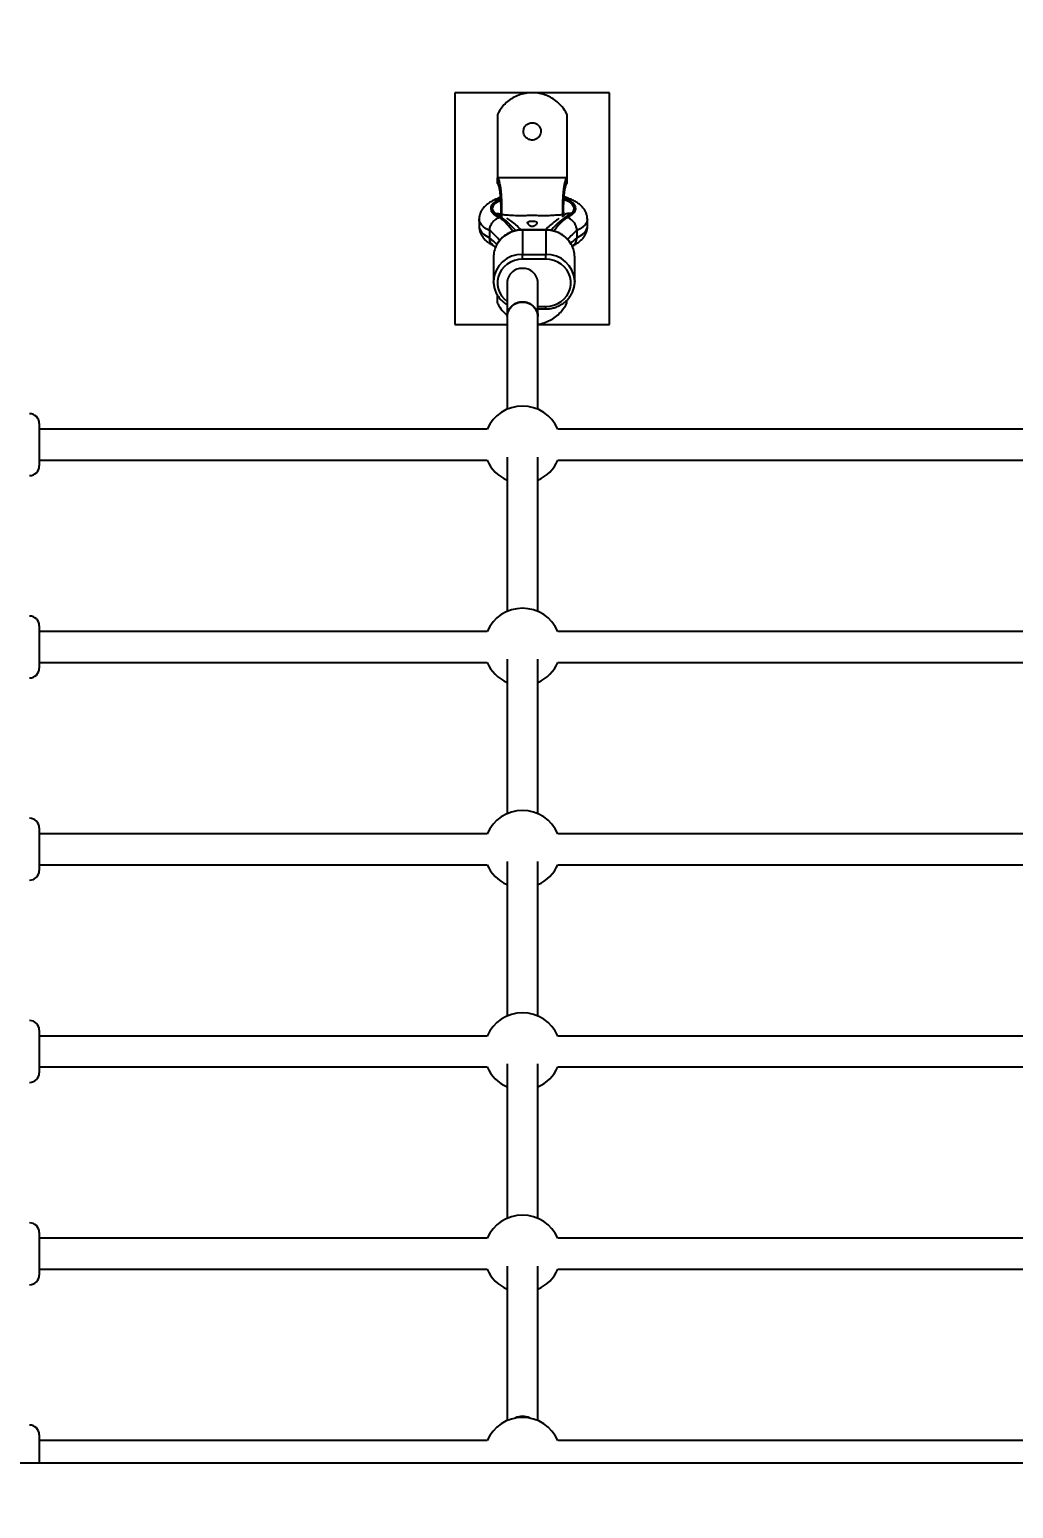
# Model space of a CAD drawing. Header units: millimetres. Extents: x -5052 to 3913, y -2721 to 2583.
# Drawn here: x -721 to -212, y 405 to 1170 of the extents above; entities that cross this region are included whole.
import ezdxf

# ---------------------------------------------------------------- set-up
doc = ezdxf.new("R2010")
doc.units = ezdxf.units.MM
doc.layers.add('DIKOM_ОБЪЕКТ', color=7, linetype='Continuous')
doc.layers.add('DIKOM_РАЗМЕР_ЗОНА', color=7, linetype='Continuous')
doc.styles.add('style1', font='arial.ttf', dxfattribs={"width": 0.8})
doc.dimstyles.new('1-50', dxfattribs={"dimtxt": 300, "dimasz": 200, "dimexe": 100, "dimexo": 0, "dimgap": 100, "dimtad": 1, "dimdec": 0, "dimtxsty": 'style1', "dimcen": 0, "dimclrd": 7, "dimclre": 7, "dimadec": 1, "dimazin": 2, "dimtfac": 1, "dimtdec": 0, "dimtmove": 0, "dimatfit": 3, "dimfxl": 0, "dimlwd": 25, "dimlwe": 18, "dimarcsym": 0})

# ---------------------------------------------------------------- blocks, each defined once
blk = doc.blocks.new('*D3')
at = {"layer": 'Defpoints', "color": 0, "transparency": 16777216}
for p in [(-4246.91, 762.04), (3912.71, 255.47), (3912.71, -2621.25)]:
    blk.add_point(p, dxfattribs=at)
at = {"layer": 'DIKOM_РАЗМЕР_ЗОНА', "color": 7, "lineweight": 18, "transparency": 16777216}
for p, q in [((-4246.91, 762.04), (-4246.91, -2721.25)), ((3912.71, 255.47), (3912.71, -2721.25))]:
    blk.add_line(p, q, dxfattribs=at)
at = {"layer": 'DIKOM_РАЗМЕР_ЗОНА', "color": 7, "lineweight": 25, "transparency": 16777216}
blk.add_line((-4046.91, -2621.25), (3712.71, -2621.25), dxfattribs=at)
at = {"layer": 'DIKOM_РАЗМЕР_ЗОНА', "color": 7, "transparency": 16777216}
for points in [[(-4046.91, -2587.91), (-4046.91, -2654.58), (-4246.91, -2621.25)], [(3712.71, -2587.91), (3712.71, -2654.58), (3912.71, -2621.25)]]:
    blk.add_solid(points, dxfattribs=at)
at = {"layer": 'DIKOM_РАЗМЕР_ЗОНА', "color": 0, "transparency": 16777216, "insert": (-167.1, -2368.08), "char_height": 300, "attachment_point": 5, "style": 'style1'}
blk.add_mtext('8160', dxfattribs=at)
blk = doc.blocks.new('*D4')
at = {"layer": 'Defpoints', "color": 0, "transparency": 16777216}
for p in [(-4601.8, 2582.67), (147.25, 2582.67), (588.68, -2130.26)]:
    blk.add_point(p, dxfattribs=at)
at = {"layer": 'DIKOM_РАЗМЕР_ЗОНА', "color": 7, "lineweight": 18, "transparency": 16777216}
for p, q in [((147.25, 2582.67), (-4701.8, 2582.67)), ((588.68, -2130.26), (-4701.8, -2130.26))]:
    blk.add_line(p, q, dxfattribs=at)
at = {"layer": 'DIKOM_РАЗМЕР_ЗОНА', "color": 7, "lineweight": 25, "transparency": 16777216}
blk.add_line((-4601.8, -1930.26), (-4601.8, 2382.67), dxfattribs=at)
at = {"layer": 'DIKOM_РАЗМЕР_ЗОНА', "color": 7, "transparency": 16777216}
for points in [[(-4635.13, 2382.67), (-4568.46, 2382.67), (-4601.8, 2582.67)], [(-4635.13, -1930.26), (-4568.46, -1930.26), (-4601.8, -2130.26)]]:
    blk.add_solid(points, dxfattribs=at)
at = {"layer": 'DIKOM_РАЗМЕР_ЗОНА', "color": 0, "transparency": 16777216, "insert": (-4854.97, 226.21), "char_height": 300, "attachment_point": 5, "rotation": 90, "style": 'style1'}
blk.add_mtext('4700', dxfattribs=at)

msp = doc.modelspace()

# ---------------------------------------------------------------- linework, layer by layer
at = {"layer": 'DIKOM_ОБЪЕКТ'}
for p, q in [((-500.95, 1137.37), (-500.95, 1017.37)), ((-420.95, 1137.37), (-500.95, 1137.37)), ((-420.95, 1017.37), (-420.95, 1137.37)), ((-478.95, 1126.09), (-478.95, 1101.37)), ((-442.95, 1126.09), (-442.95, 1101.37)), ((-478.95, 1090.37), (-478.95, 1093.37)), ((-478.49, 1092.7), (-478.49, 1089.98)), ((-443.4, 1089.98), (-443.4, 1092.7)), ((-442.95, 1093.37), (-442.95, 1090.37)), ((-488.39, 1071.87), (-488.39, 1068.12)), ((-476.81, 1074.38), (-476.86, 1073.02)), ((-444.06, 1074.26), (-444.78, 1073.82)), ((-432.39, 1068.12), (-432.39, 1071.87)), ((-482.95, 1066.09), (-482.95, 1062.34)), ((-453.95, 1066.44), (-465.95, 1066.44)), ((-465.95, 1066.31), (-465.95, 1066.44)), ((-465.95, 1066.31), (-465.95, 1053.75)), ((-453.95, 1066.31), (-465.95, 1066.31)), ((-453.95, 1066.31), (-453.95, 1066.44)), ((-453.95, 1066.31), (-453.95, 1053.75)), ((-437.83, 1066.09), (-437.83, 1062.34)), ((-480.95, 1052.25), (-480.95, 1039.69)), ((-465.95, 1051.18), (-465.95, 1053.75)), ((-465.95, 1053.75), (-453.95, 1053.75)), ((-453.95, 1051.18), (-465.95, 1051.18)), ((-453.95, 1051.18), (-453.95, 1053.75)), ((-438.95, 1039.69), (-438.95, 1052.25)), ((-480.94, 1039.39), (-480.95, 1039.69)), ((-473.95, 1039), (-473.95, 1021.55)), ((-457.95, 1021.55), (-457.95, 1039)), ((-438.95, 1040), (-438.95, 1039.69)), ((-478.95, 1028.65), (-478.95, 1032.66)), ((-457.95, 1026.81), (-453.95, 1026.81)), ((-457.95, 1025.51), (-453.95, 1025.51)), ((-453.95, 1025.51), (-453.95, 1026.81)), ((-442.95, 1028.65), (-442.95, 1030.07)), ((-473.95, 1021.55), (-473.95, 973.61)), ((-457.95, 973.61), (-457.95, 1021.55)), ((-500.95, 1017.37), (-473.95, 1017.37)), ((-457.95, 1017.37), (-420.95, 1017.37)), ((-715.95, 966.27), (-715.95, 944.27)), ((-484.28, 963.27), (-715.95, 963.27)), ((-184.28, 963.27), (-447.62, 963.27)), ((-473.95, 948.88), (-473.95, 868.95)), ((-457.95, 868.95), (-457.95, 948.88)), ((-715.95, 947.27), (-484.28, 947.27)), ((-447.62, 947.27), (-184.28, 947.27)), ((-715.95, 861.62), (-715.95, 839.62)), ((-484.28, 858.62), (-715.95, 858.62)), ((-184.28, 858.62), (-447.62, 858.62)), ((-715.95, 842.62), (-484.28, 842.62)), ((-473.95, 844.23), (-473.95, 764.3)), ((-457.95, 764.3), (-457.95, 844.23)), ((-447.62, 842.62), (-184.28, 842.62)), ((-715.95, 756.97), (-715.95, 734.97)), ((-484.28, 753.97), (-715.95, 753.97)), ((-184.28, 753.97), (-447.62, 753.97)), ((-715.95, 737.97), (-484.28, 737.97)), ((-473.95, 739.58), (-473.95, 659.65)), ((-457.95, 659.65), (-457.95, 739.58)), ((-447.62, 737.97), (-184.28, 737.97)), ((-715.95, 652.32), (-715.95, 630.32)), ((-484.28, 649.32), (-715.95, 649.32)), ((-184.28, 649.32), (-447.62, 649.32)), ((-715.95, 633.32), (-484.28, 633.32)), ((-473.95, 634.92), (-473.95, 555)), ((-457.95, 555), (-457.95, 634.92)), ((-447.62, 633.32), (-184.28, 633.32)), ((-715.95, 547.67), (-715.95, 525.67)), ((-484.28, 544.67), (-715.95, 544.67)), ((-184.28, 544.67), (-447.62, 544.67)), ((-715.95, 528.67), (-484.28, 528.67)), ((-473.95, 530.27), (-473.95, 450.34)), ((-457.95, 450.34), (-457.95, 530.27)), ((-447.62, 528.67), (-184.28, 528.67)), ((-715.95, 443.01), (-715.95, 428.37)), ((-484.28, 440.01), (-715.95, 440.01)), ((-184.28, 440.01), (-447.62, 440.01)), ((1321.06, 428.37), (-1655.26, 428.37))]:
    msp.add_line(p, q, dxfattribs=at)
at = {"layer": 'DIKOM_ОБЪЕКТ', "flags": 128}
for points in [[(-477.31, 1082.4), (-478.38, 1081.91), (-479.84, 1081.08), (-480.99, 1080.18), (-481.81, 1079.25), (-482.27, 1078.28), (-482.38, 1077.3), (-482.13, 1076.33), (-481.53, 1075.37), (-480.59, 1074.45), (-479.31, 1073.58), (-477.73, 1072.77)], [(-479.97, 1074.84), (-480.78, 1075.75), (-481.26, 1076.68), (-481.39, 1077.63), (-481.16, 1078.57), (-480.59, 1079.5), (-479.68, 1080.39), (-478.45, 1081.23), (-477.21, 1081.88)], [(-444.6, 1082.33), (-443.86, 1082.01), (-442.33, 1081.23), (-441.1, 1080.39), (-440.19, 1079.5), (-439.62, 1078.57), (-439.39, 1077.62), (-439.52, 1076.68), (-439.99, 1075.75), (-440.81, 1074.84)], [(-443.05, 1072.77), (-441.47, 1073.58), (-440.19, 1074.45), (-439.25, 1075.37), (-438.64, 1076.33), (-438.4, 1077.3), (-438.5, 1078.28), (-438.97, 1079.25), (-439.78, 1080.18), (-440.93, 1081.08), (-442.4, 1081.91), (-444.16, 1082.67), (-444.54, 1082.82)], [(-482.95, 1066.09), (-484.68, 1067.01), (-486.09, 1068), (-487.18, 1069.03), (-487.93, 1070.11), (-488.32, 1071.2), (-488.39, 1071.88)], [(-432.39, 1071.87), (-432.45, 1071.2), (-432.85, 1070.11), (-433.59, 1069.03), (-434.68, 1068), (-436.1, 1067.01), (-437.83, 1066.09)], [(-488.39, 1068.12), (-488.32, 1067.45), (-487.93, 1066.36), (-487.18, 1065.29), (-486.09, 1064.25), (-484.68, 1063.26), (-482.95, 1062.34)], [(-437.83, 1062.34), (-436.1, 1063.26), (-434.68, 1064.25), (-433.59, 1065.29), (-432.85, 1066.36), (-432.45, 1067.45), (-432.39, 1068.12)], [(-465.95, 1051.18), (-468.09, 1051.01), (-470.17, 1050.52), (-472.13, 1049.71), (-473.93, 1048.61), (-475.51, 1047.25), (-476.83, 1045.66), (-477.85, 1043.89), (-478.55, 1041.99), (-478.9, 1040), (-478.9, 1037.99), (-478.55, 1036.01), (-477.85, 1034.1), (-476.83, 1032.33), (-475.51, 1030.74), (-473.95, 1029.39)], [(-453.95, 1026.81), (-451.81, 1026.98), (-449.73, 1027.47), (-447.76, 1028.28), (-445.96, 1029.38), (-444.38, 1030.74), (-443.06, 1032.33), (-442.04, 1034.1), (-441.34, 1036.01), (-440.99, 1037.99), (-440.99, 1040), (-441.34, 1041.99), (-442.04, 1043.89), (-443.06, 1045.66), (-444.38, 1047.25), (-445.96, 1048.61), (-447.76, 1049.71), (-449.73, 1050.52), (-451.81, 1051.01), (-453.95, 1051.18)], [(-473.95, 1021.55), (-473.84, 1022.77), (-473.38, 1024.33), (-472.57, 1025.76), (-471.45, 1027), (-470.07, 1027.98), (-468.5, 1028.66), (-466.81, 1029.01), (-465.08, 1029.01), (-463.39, 1028.66), (-461.82, 1027.98), (-460.44, 1027), (-459.32, 1025.76), (-458.51, 1024.33), (-458.05, 1022.77), (-457.95, 1021.55)]]:
    msp.add_lwpolyline(points, dxfattribs=at)
at = {"layer": 'DIKOM_ОБЪЕКТ'}
for centre, radius, start, end in [((-497.96, 1042.76), 36.79, 39.19882, 60.72071), ((-497.04, 1047.76), 31.6, 34.31419, 52.33289), ((-422.28, 1042.09), 37.63, 119.50413, 140.24565), ((-423.19, 1047.21), 32.37, 127.84922, 144.89605), ((-502.89, 1041.15), 31.93, 38.0027, 51.35998), ((-466.18, 1051.25), 15.06, 89.11216, 151.30491), ((-453.78, 1051.11), 15.2, 30.59471, 90.61075), ((-417.46, 1040.67), 32.57, 128.71136, 140.45823), ((-504.67, 1035.46), 34.56, 42.36563, 51.06189), ((-467.6, 1052.23), 13.34, 152.08349, 179.92092), ((-415.57, 1034.86), 35.36, 128.99758, 136.06011), ((-452.35, 1052.22), 13.4, 0.13595, 29.63131), ((-466.4, 1039.21), 14.55, 88.20354, 178.082), ((-453.5, 1039.19), 14.57, 3.19554, 91.76908), ((-466.22, 1038.76), 7.73, 88.00247, 178.2835), ((-465.68, 1038.76), 7.73, 1.7165, 91.99753), ((-466.22, 1021.32), 7.73, 88.00247, 178.2835), ((-465.68, 1021.32), 7.73, 1.7165, 91.99753), ((-465.95, 955.27), 20, 23.57818, 156.42182), ((-720.95, 966.27), 5, 0, 90), ((-720.95, 944.27), 5, 270, 0), ((-465.95, 955.27), 20, 203.57818, 246.42182), ((-465.95, 955.27), 20, 293.57818, 336.42182), ((-720.95, 861.62), 5, 0, 90), ((-465.95, 850.62), 20, 23.57818, 156.42182), ((-465.95, 850.62), 20, 203.57818, 246.42182), ((-465.95, 850.62), 20, 293.57818, 336.42182), ((-720.95, 839.62), 5, 270, 0), ((-465.95, 745.97), 20, 23.57818, 156.42182), ((-720.95, 756.97), 5, 0, 90), ((-720.95, 734.97), 5, 270, 0), ((-465.95, 745.97), 20, 203.57818, 246.42182), ((-465.95, 745.97), 20, 293.57818, 336.42182), ((-465.95, 641.32), 20, 23.57818, 156.42182), ((-720.95, 652.32), 5, 0, 90), ((-720.95, 630.32), 5, 270, 0), ((-465.95, 641.32), 20, 203.57818, 246.42182), ((-465.95, 641.32), 20, 293.57818, 336.42182), ((-720.95, 547.67), 5, 0, 90), ((-465.95, 536.67), 20, 23.57818, 156.42182), ((-465.95, 536.67), 20, 203.57818, 246.42182), ((-465.95, 536.67), 20, 293.57818, 336.42182), ((-720.95, 525.67), 5, 270, 0), ((-465.95, 432.01), 20, 23.57818, 156.42182), ((-465.95, 444.1), 8.46, 63.13214, 116.86786), ((-720.95, 443.01), 5, 0, 90)]:
    msp.add_arc(centre, radius, start, end, dxfattribs=at)
for points, knots in [([(-442.95, 1126.09), (-442.99, 1126.17), (-443.19, 1126.58), (-444.11, 1128.3), (-445.89, 1130.73), (-448.65, 1133.26), (-451.49, 1135.1), (-454.6, 1136.43), (-457.89, 1137.23), (-461.27, 1137.46), (-464.64, 1137.12), (-467.9, 1136.22), (-470.97, 1134.79), (-473.74, 1132.85), (-476.64, 1130.08), (-478.08, 1127.59), (-478.95, 1126.09)], [0, 0, 0, 0, 0.006189, 0.030949, 0.130579, 0.205917, 0.281255, 0.356596, 0.431934, 0.507273, 0.582612, 0.65795, 0.733287, 0.808626, 0.883966, 1, 1, 1, 1]), ([(-465.45, 1117.37), (-465.44, 1117.28), (-465.44, 1116.81), (-465.25, 1115.85), (-464.6, 1114.6), (-463.48, 1113.55), (-462.07, 1112.92), (-460.54, 1112.8), (-459.05, 1113.19), (-457.78, 1114.06), (-456.86, 1115.29), (-456.4, 1116.76), (-456.46, 1118.3), (-457.02, 1119.74), (-458.02, 1120.9), (-459.36, 1121.67), (-460.87, 1121.95), (-462.39, 1121.72), (-463.75, 1121), (-464.79, 1119.86), (-465.36, 1118.59), (-465.42, 1117.73), (-465.45, 1117.37)], [0, 0, 0, 0, 0.009839, 0.049473, 0.103156, 0.156839, 0.210518, 0.264202, 0.317883, 0.371566, 0.425248, 0.478929, 0.532613, 0.586295, 0.639976, 0.69366, 0.74734, 0.80102, 0.854705, 0.908385, 0.962067, 1, 1, 1, 1]), ([(-478.95, 1101.37), (-478.95, 1101.14), (-478.95, 1100.02), (-478.95, 1098.03), (-478.95, 1095.76), (-478.95, 1094.13), (-478.95, 1093.44), (-478.95, 1093.38), (-478.95, 1093.37)], [0, 0, 0, 0, 0.0541268, 0.2683316, 0.482529, 0.697284, 0.9119819, 1, 1, 1, 1]), ([(-442.95, 1101.37), (-442.95, 1101.14), (-442.95, 1100.02), (-442.95, 1098.03), (-442.95, 1095.76), (-442.95, 1094.13), (-442.95, 1093.44), (-442.95, 1093.38), (-442.95, 1093.37)], [0, 0, 0, 0, 0.0541268, 0.2683316, 0.482529, 0.697284, 0.9119819, 1, 1, 1, 1]), ([(-442.97, 1093.37), (-444.27, 1093.37), (-446.75, 1093.37), (-450.83, 1093.37), (-454.91, 1093.37), (-459.04, 1093.37), (-463.15, 1093.37), (-467.21, 1093.37), (-471.22, 1093.37), (-475.22, 1093.37), (-477.66, 1093.37), (-478.95, 1093.37)], [0, 0, 0, 0, 0.131338, 0.248819, 0.355352, 0.454812, 0.551935, 0.64995, 0.755029, 0.870802, 1, 1, 1, 1]), ([(-478.95, 1093.37), (-478.95, 1093.37), (-478.95, 1093.37), (-478.93, 1093.37), (-478.93, 1093.37)], [0, 0, 0, 0, 0.256331, 1, 1, 1, 1]), ([(-478.49, 1089.98), (-478.5, 1090.01), (-478.57, 1090.12), (-478.73, 1090.35), (-478.91, 1090.38), (-478.93, 1090.37), (-478.95, 1090.37)], [0, 0, 0, 0, 0.048367, 0.242133, 0.618943, 1, 1, 1, 1]), ([(-478.93, 1093.37), (-478.89, 1093.35), (-478.81, 1093.3), (-478.6, 1092.9), (-478.49, 1092.7)], [0, 0, 0, 0, 0.492153, 1, 1, 1, 1]), ([(-478.49, 1092.7), (-478.41, 1092.53), (-478.12, 1091.87), (-477.74, 1090.34), (-477.39, 1088.21), (-477.16, 1086.22), (-476.97, 1083.96), (-476.83, 1081.38), (-476.76, 1078.6), (-476.76, 1076.22), (-476.8, 1074.82), (-476.81, 1074.38)], [0, 0, 0, 0, 0.06338, 0.245661, 0.34832, 0.451033, 0.56673, 0.682464, 0.811236, 0.940012, 1, 1, 1, 1]), ([(-477.14, 1073.56), (-477.12, 1073.77), (-477.05, 1074.72), (-477.03, 1076.56), (-477.04, 1079), (-477.12, 1081.46), (-477.28, 1083.83), (-477.5, 1085.98), (-477.83, 1088.07), (-478.18, 1089.39), (-478.43, 1089.87), (-478.49, 1089.98)], [0, 0, 0, 0, 0.0336278, 0.1526258, 0.2716302, 0.3986432, 0.5255903, 0.6486615, 0.771584, 0.9464075, 1, 1, 1, 1]), ([(-445.08, 1074.38), (-445.11, 1076.04), (-445.15, 1078.59), (-445.03, 1081.99), (-444.88, 1084.63), (-444.64, 1087.18), (-444.32, 1089.45), (-443.94, 1091.24), (-443.63, 1092.23), (-443.44, 1092.62), (-443.4, 1092.7)], [0, 0, 0, 0, 0.221751, 0.340949, 0.460113, 0.593813, 0.727396, 0.848225, 0.968922, 1, 1, 1, 1]), ([(-443.4, 1089.98), (-443.5, 1089.77), (-443.78, 1089.2), (-444.19, 1087.42), (-444.59, 1084.44), (-444.8, 1081.18), (-444.86, 1078.18), (-444.86, 1075.74), (-444.79, 1074.15), (-444.76, 1073.33)], [0, 0, 0, 0, 0.092493, 0.252502, 0.429491, 0.640758, 0.758594, 0.876431, 1, 1, 1, 1]), ([(-443.4, 1092.7), (-443.3, 1092.9), (-443.08, 1093.29), (-443, 1093.34), (-442.97, 1093.37)], [0, 0, 0, 0, 0.491603, 1, 1, 1, 1]), ([(-442.95, 1090.37), (-442.95, 1090.37), (-442.95, 1090.37), (-442.98, 1090.36), (-443.1, 1090.43), (-443.3, 1090.13), (-443.4, 1089.98)], [0, 0, 0, 0, 0.048376, 0.241904, 0.617098, 1, 1, 1, 1]), ([(-442.97, 1093.37), (-442.96, 1093.37), (-442.95, 1093.37), (-442.95, 1093.37), (-442.95, 1093.37)], [0, 0, 0, 0, 0.25633, 1, 1, 1, 1]), ([(-477.25, 1083.17), (-477.49, 1083.1), (-478.56, 1082.77), (-480.28, 1082.06), (-482.33, 1081.02), (-484.08, 1079.85), (-485.49, 1078.61), (-486.62, 1077.29), (-487.48, 1075.88), (-488.06, 1074.39), (-488.37, 1073.04), (-488.35, 1072.2), (-488.35, 1071.88)], [0, 0, 0, 0, 0.039605, 0.17598, 0.317141, 0.445447, 0.561176, 0.665818, 0.763037, 0.855768, 0.946194, 1, 1, 1, 1]), ([(-432.41, 1071.87), (-432.42, 1072.32), (-432.45, 1073.32), (-432.85, 1074.8), (-433.5, 1076.26), (-434.4, 1077.61), (-435.53, 1078.85), (-436.92, 1080.01), (-438.6, 1081.11), (-440.61, 1082.11), (-442.62, 1082.92), (-444.04, 1083.33), (-444.6, 1083.5)], [0, 0, 0, 0, 0.072999, 0.160966, 0.248809, 0.339178, 0.435021, 0.539595, 0.655556, 0.782121, 0.912924, 1, 1, 1, 1]), ([(-482.95, 1066.09), (-482.89, 1066.73), (-482.78, 1068.01), (-481.88, 1069.86), (-480.57, 1071.41), (-479.11, 1072.36), (-478.13, 1072.69), (-477.74, 1072.77), (-477.73, 1072.77)], [0, 0, 0, 0, 0.212823, 0.425614, 0.639, 0.85375, 0.996715, 1, 1, 1, 1]), ([(-479.97, 1074.84), (-479.95, 1074.84), (-479.55, 1074.91), (-478.53, 1074.98), (-477.63, 1074.66), (-477.09, 1074.46)], [0, 0, 0, 0, 0.011848, 0.403265, 1, 1, 1, 1]), ([(-476.81, 1074.38), (-476.05, 1074.32), (-474.12, 1074.18), (-470.69, 1073.94), (-466.87, 1073.76), (-463.3, 1073.97), (-460.19, 1074.07), (-457.11, 1073.87), (-453.77, 1073.8), (-450.34, 1074), (-447.38, 1074.21), (-445.71, 1074.33), (-445.08, 1074.38)], [0, 0, 0, 0, 0.085176, 0.216608, 0.347446, 0.434184, 0.520931, 0.607657, 0.694336, 0.812069, 0.930107, 1, 1, 1, 1]), ([(-466.74, 1066.41), (-466.85, 1066.53), (-467.63, 1067.42), (-469.36, 1068.98), (-471.66, 1070.9), (-473.33, 1072.03), (-474.02, 1072.5)], [0, 0, 0, 0, 0.056173, 0.401271, 0.75314, 1, 1, 1, 1]), ([(-447.08, 1072.28), (-447.52, 1071.98), (-448.97, 1071), (-451.11, 1069.24), (-452.96, 1067.61), (-453.81, 1066.65), (-453.95, 1066.49)], [0, 0, 0, 0, 0.165807, 0.54479, 0.922759, 1, 1, 1, 1]), ([(-445.03, 1072.9), (-445.03, 1073.03), (-445.06, 1073.51), (-445.07, 1074.01), (-445.08, 1074.38)], [0, 0, 0, 0, 0.261464, 1, 1, 1, 1]), ([(-440.81, 1074.84), (-440.82, 1074.84), (-441.23, 1074.91), (-442.23, 1074.94), (-443.37, 1074.75), (-443.92, 1074.3), (-444.03, 1074.22)], [0, 0, 0, 0, 0.0102979, 0.3514859, 0.8776213, 1, 1, 1, 1]), ([(-437.83, 1066.09), (-437.88, 1066.73), (-438, 1068.01), (-438.89, 1069.86), (-440.21, 1071.41), (-441.67, 1072.36), (-442.65, 1072.69), (-443.04, 1072.77), (-443.05, 1072.77)], [0, 0, 0, 0, 0.21282, 0.425616, 0.639001, 0.85375, 0.996715, 1, 1, 1, 1]), ([(-488.35, 1068.12), (-488.36, 1067.87), (-488.39, 1067.08), (-488.1, 1065.77), (-487.55, 1064.26), (-486.73, 1062.87), (-485.7, 1061.59), (-484.41, 1060.41), (-482.85, 1059.28), (-481.62, 1058.64), (-480.98, 1058.3)], [0, 0, 0, 0, 0.053852, 0.174847, 0.294442, 0.416109, 0.543696, 0.681543, 0.833872, 1, 1, 1, 1]), ([(-465.95, 1066.44), (-466.35, 1066.43), (-467.48, 1066.4), (-469.33, 1066.12), (-471.43, 1065.51), (-473.41, 1064.62), (-475.23, 1063.46), (-476.86, 1062.07), (-478.22, 1060.45), (-479.06, 1059.27), (-479.35, 1058.61), (-479.36, 1058.58)], [0, 0, 0, 0, 0.073371, 0.205081, 0.336883, 0.468669, 0.600374, 0.731952, 0.86335, 0.994535, 1, 1, 1, 1]), ([(-463.26, 1069.7), (-463.02, 1069.38), (-462.61, 1068.84), (-461.91, 1068.34), (-461.35, 1068.11), (-460.9, 1068.06), (-460.41, 1068.15), (-459.7, 1068.5), (-459.06, 1069.08), (-458.6, 1069.68), (-458.49, 1070.05), (-458.51, 1070.26), (-458.59, 1070.43), (-458.78, 1070.59), (-459.35, 1070.85), (-460.35, 1070.98), (-461.66, 1070.96), (-462.66, 1070.83), (-463.19, 1070.54), (-463.34, 1070.38), (-463.4, 1070.19), (-463.38, 1069.95), (-463.31, 1069.79), (-463.26, 1069.7)], [0, 0, 0, 0, 0.103439, 0.177373, 0.215792, 0.247756, 0.279737, 0.330416, 0.440248, 0.501135, 0.525463, 0.539764, 0.554157, 0.570148, 0.598519, 0.696479, 0.800244, 0.90467, 0.921849, 0.939218, 0.954588, 0.972209, 1, 1, 1, 1]), ([(-440.76, 1058.94), (-440.88, 1059.18), (-441.33, 1060.03), (-442.38, 1061.35), (-443.88, 1062.84), (-445.61, 1064.1), (-447.51, 1065.12), (-449.55, 1065.86), (-451.71, 1066.34), (-453.19, 1066.4), (-453.95, 1066.44)], [0, 0, 0, 0, 0.052131, 0.186199, 0.320479, 0.454982, 0.589705, 0.724637, 0.859732, 1, 1, 1, 1]), ([(-439.77, 1058.32), (-439.12, 1058.66), (-437.85, 1059.32), (-436.25, 1060.5), (-434.92, 1061.76), (-433.88, 1063.11), (-433.1, 1064.54), (-432.59, 1066.11), (-432.35, 1067.34), (-432.41, 1068.03), (-432.41, 1068.15)], [0, 0, 0, 0, 0.167018, 0.327986, 0.472466, 0.604077, 0.727348, 0.84575, 0.974481, 1, 1, 1, 1]), ([(-481.26, 1058.65), (-481.45, 1058.78), (-482.09, 1059.22), (-482.77, 1060.5), (-482.89, 1061.73), (-482.95, 1062.34)], [0, 0, 0, 0, 0.175948, 0.587954, 1, 1, 1, 1]), ([(-481.32, 1058.58), (-481.03, 1058.35), (-480.51, 1057.93), (-480.08, 1057.52), (-479.88, 1057.33)], [0, 0, 0, 0, 0.548302, 1, 1, 1, 1]), ([(-440.36, 1057.82), (-440.31, 1057.87), (-440.04, 1058.12), (-439.72, 1058.37), (-439.46, 1058.58)], [0, 0, 0, 0, 0.196121, 1, 1, 1, 1]), ([(-439.51, 1058.65), (-439.32, 1058.78), (-438.68, 1059.22), (-438.01, 1060.5), (-437.89, 1061.73), (-437.83, 1062.34)], [0, 0, 0, 0, 0.176073, 0.588023, 1, 1, 1, 1]), ([(-480.91, 1039.38), (-480.9, 1038.95), (-480.88, 1037.83), (-480.49, 1036.06), (-479.79, 1034.1), (-478.79, 1032.27), (-477.52, 1030.59), (-476, 1029.12), (-474.79, 1028.16), (-474.05, 1027.77), (-473.95, 1027.72)], [0, 0, 0, 0, 0.0921, 0.239122, 0.386147, 0.533269, 0.680563, 0.828084, 0.975859, 1, 1, 1, 1]), ([(-453.95, 1025.51), (-453.54, 1025.52), (-452.41, 1025.55), (-450.56, 1025.83), (-448.47, 1026.44), (-446.49, 1027.33), (-444.67, 1028.49), (-443.04, 1029.88), (-441.65, 1031.48), (-440.52, 1033.26), (-439.67, 1035.17), (-439.14, 1037.18), (-438.91, 1038.81), (-438.97, 1039.75), (-438.99, 1040.01)], [0, 0, 0, 0, 0.051121, 0.142874, 0.234702, 0.326507, 0.418262, 0.509929, 0.601473, 0.692863, 0.784084, 0.875137, 0.966047, 1, 1, 1, 1]), ([(-478.95, 1028.65), (-478.91, 1028.57), (-478.7, 1028.15), (-477.78, 1026.44), (-476.25, 1024.25), (-474.54, 1022.76), (-473.95, 1022.25)], [0, 0, 0, 0, 0.033845, 0.169284, 0.714217, 1, 1, 1, 1]), ([(-457.95, 1017.64), (-457.72, 1017.66), (-456.38, 1017.78), (-454, 1018.55), (-450.92, 1019.94), (-448.15, 1021.89), (-445.25, 1024.66), (-443.82, 1027.14), (-442.95, 1028.65)], [0, 0, 0, 0, 0.035081, 0.209247, 0.383419, 0.557586, 0.731753, 1, 1, 1, 1])]:
    msp.add_open_spline(points, degree=3, knots=knots, dxfattribs=at)

# ---------------------------------------------------------------- dimensions: what is measured, and where the dimension line sits
at = {"layer": 'DIKOM_РАЗМЕР_ЗОНА'}
dim = msp.add_linear_dim(base=(-4601.8, 2582.67), p1=(588.68, -2130.26), p2=(147.25, 2582.67), angle=90, text='4700', dimstyle='1-50', dxfattribs=at)
dim.commit()
dim.dimension.update_dxf_attribs({"geometry": '*D4', "text_midpoint": (-4601.8, 226.21), "dimtype": 160})
dim = msp.add_linear_dim(base=(3912.71, -2621.25), p1=(-4246.91, 762.04), p2=(3912.71, 255.47), text='8160', dimstyle='1-50', dxfattribs=at)
dim.commit()
dim.dimension.update_dxf_attribs({"geometry": '*D3', "text_midpoint": (-167.1, -2621.25), "dimtype": 160})

doc.saveas('drawing.dxf')
